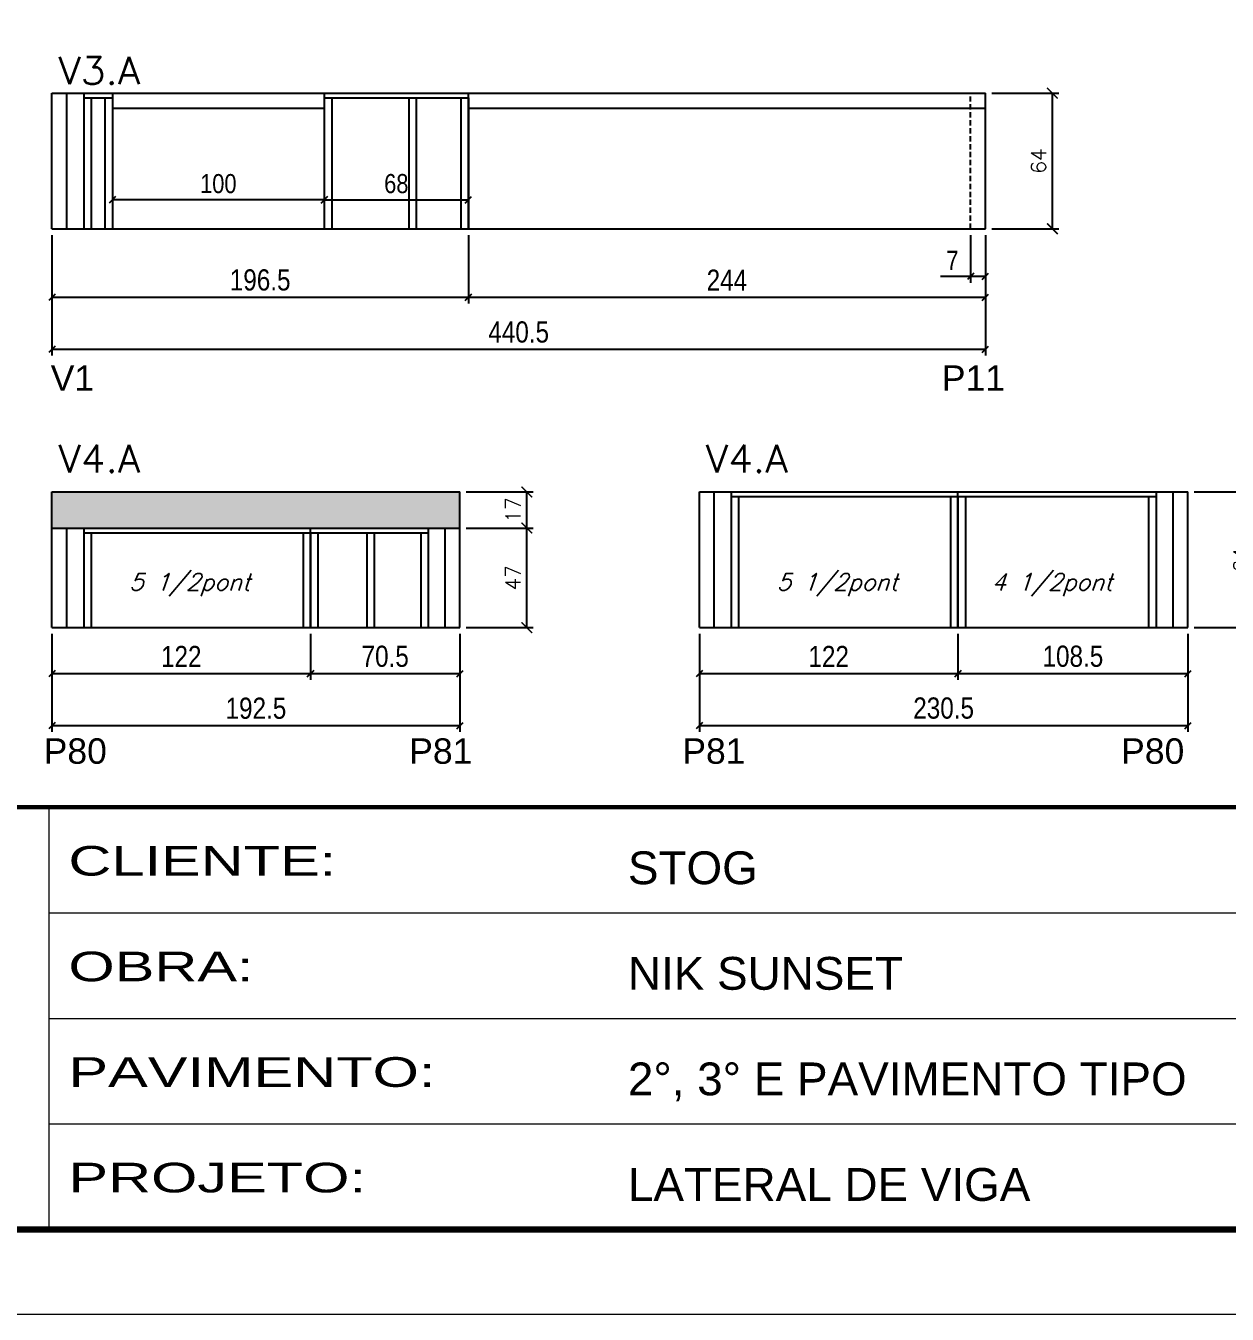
# Model space of a CAD drawing. Extents: x -10448 to -1189, y -11772 to 17235.
# Drawn here: x -6864 to -6297, y 2011 to 2619 of the extents above; entities that cross this region are included whole.
import ezdxf

# ---------------------------------------------------------------- set-up
doc = ezdxf.new("R2010")
doc.units = 0
for name, pattern in [('CONTINUO', [0]), ('DASHED', [0.75, 0.5, -0.25]), ('HIDDEN', [0.375, 0.25, -0.125])]:
    doc.linetypes.add(name, pattern=pattern)
for name, color, linetype in [('5', 5, 'Continuous'), ('COTA', 241, 'Continuous'), ('Painéis', 200, 'Continuous'), ('SARR_2.2x7', 40, 'Continuous'), ('SARR_3.5x7', 81, 'Continuous'), ('texto', 7, 'Continuous')]:
    doc.layers.add(name, color=color, linetype=linetype)
for name, color, linetype, lineweight in [('CHAPA REAPROV', 6, 'Continuous', 13), ('Folhas', 255, 'Continuous', 9), ('SARRAFO DE PRESSAO', 251, 'DASHED', 9), ('Texto Seção', 7, 'Continuous', 15)]:
    doc.layers.add(name, color=color, linetype=linetype, lineweight=lineweight)
doc.styles.add('ARIAL', font='arial.ttf')
doc.styles.add('COTA TECNICA', font='techl___.ttf', dxfattribs={"height": 10})
doc.styles.add('COTA TECNICA-50', font='techl___.ttf', dxfattribs={"height": 9})
doc.styles.add('REGUA-120', font='ROMANS.shx', dxfattribs={"height": 15})
doc.styles.add('Romans', font='romans.shx')
doc.styles.get("Standard").update_dxf_attribs({"font": 'arial.ttf'})
doc.styles.add('Tecnologia', font='')
doc.styles.get('Tecnologia').set_extended_font_data('Forgotten Futurist')
doc.dimstyles.new('COTA PAINEL-50', dxfattribs={"dimtxt": 9, "dimasz": 3, "dimexe": 3, "dimexo": 3, "dimgap": 3, "dimtad": 1, "dimdec": 1, "dimzin": 12, "dimdsep": 46, "dimtxsty": 'COTA TECNICA-50', "dimblk1": 'OBLIQUE', "dimblk2": 'OBLIQUE', "dimsah": 1, "dimcen": 0.9, "dimclrd": 4, "dimclre": 4, "dimclrt": 240, "dimadec": 1, "dimazin": 3, "dimtfac": 1, "dimtdec": 1, "dimtmove": 0, "dimatfit": 3, "dimfxl": 1, "dimtolj": 1, "dimtzin": 12, "dimarcsym": 0})
doc.dimstyles.new('Cota Paínel', dxfattribs={"dimtxt": 7, "dimasz": 5, "dimexe": 3, "dimexo": 3, "dimgap": 3, "dimtad": 1, "dimdec": 1, "dimzin": 12, "dimdsep": 46, "dimtxsty": 'Romans', "dimblk": 'ARCHTICK', "dimcen": 0, "dimclrd": 4, "dimclre": 4, "dimclrt": 1, "dimadec": 1, "dimazin": 3, "dimtfac": 1, "dimtdec": 1, "dimtmove": 0, "dimatfit": 3, "dimldrblk": 'OBLIQUE', "dimfxl": 1, "dimtolj": 1, "dimtzin": 12, "dimarcsym": 0})
doc.dimstyles.new('PAINEL', dxfattribs={"dimtxt": 10, "dimasz": 3, "dimexe": 3, "dimexo": 3, "dimgap": 3, "dimtad": 1, "dimdec": 1, "dimzin": 12, "dimdsep": 46, "dimtxsty": 'COTA TECNICA', "dimblk1": 'OBLIQUE', "dimblk2": 'OBLIQUE', "dimsah": 1, "dimcen": 0.9, "dimclrd": 4, "dimclre": 4, "dimclrt": 240, "dimadec": 1, "dimazin": 3, "dimtfac": 1, "dimtdec": 1, "dimtmove": 0, "dimatfit": 3, "dimfxl": 1, "dimtolj": 1, "dimtzin": 12, "dimarcsym": 0})

# ---------------------------------------------------------------- blocks, each defined once
blk = doc.blocks.new('9999999999')
at = {"color": 30, "linetype": 'CONTINUO'}
for p, q in [((98564.56, 34230.21), (98564.56, 34429.45)), ((98564.56, 34379.64), (99583.98, 34379.64)), ((98564.56, 34329.83), (99487.98, 34329.83)), ((98564.56, 34280.02), (99487.98, 34280.02))]:
    blk.add_line(p, q, dxfattribs=at)
at = {"color": 30, "linetype": 'CONTINUO', "const_width": 2}
blk.add_lwpolyline([(99583.98, 34230.21), (99583.98, 34414.45, 0.414214), (99568.98, 34429.45), (98228.98, 34429.45, 0.414214), (98213.98, 34414.45), (98213.98, 34245.21, 0.414214), (98228.98, 34230.21), (99583.98, 34230.21)], format="xyb", dxfattribs=at)
at = {"layer": 'Folhas'}
blk.add_lwpolyline([(98138.98, 34190.21), (99623.98, 34190.21), (99623.98, 35240.21), (98138.98, 35240.21)], close=True, dxfattribs=at)
at = {"layer": 'Folhas', "color": 30, "const_width": 3}
blk.add_lwpolyline([(98213.98, 34230.21), (99583.98, 34230.21), (99583.98, 35200.21), (98213.98, 35200.21)], close=True, dxfattribs=at)
at = {"color": 7, "linetype": 'Continuous', "ltscale": 5, "style": 'ARIAL'}
for s, height, p in [('STOG', 15.483, (98837.68, 34393.13)), ('NIK SUNSET', 15.483, (98837.68, 34343.32)), ('2°, 3° E PAVIMENTO TIPO', 15.4829, (98837.68, 34293.51)), ('LATERAL DE VIGA', 15.4829, (98837.68, 34243.7))]:
    blk.add_text(s, height=height, dxfattribs=at).set_placement(p)
at = {"layer": 'Folhas', "color": 7, "style": 'Tecnologia', "width": 1.5}
for s, p in [('CLIENTE:', (98573.65, 34397.17)), ('OBRA:', (98573.65, 34347.31)), ('PAVIMENTO:', (98573.65, 34297.5)), ('PROJETO:', (98573.65, 34247.69))]:
    blk.add_text(s, height=14, dxfattribs=at).set_placement(p)
blk = doc.blocks.new('_Oblique')
at = {"color": 0, "linetype": 'ByBlock', "lineweight": -2}
blk.add_line((-0.5, -0.5), (0.5, 0.5), dxfattribs=at)
blk = doc.blocks.new('*D889')
at = {"layer": 'COTA', "color": 4, "linetype": 'ByBlock', "lineweight": -2, "transparency": 16777216}
for p, q in [((-6851.37, 2520.51), (-6851.37, 2488.19)), ((-6654.87, 2520.51), (-6654.87, 2488.19)), ((-6851.37, 2491.19), (-6654.87, 2491.19))]:
    blk.add_line(p, q, dxfattribs=at)
at = {"layer": 'Defpoints', "color": 0, "linetype": 'ByBlock', "transparency": 16777216}
for p in [(-6851.37, 2523.51), (-6654.87, 2523.51), (-6654.87, 2491.19)]:
    blk.add_point(p, dxfattribs=at)
at = {"layer": 'COTA', "color": 4, "linetype": 'ByBlock', "lineweight": -2, "transparency": 16777216, "xscale": 3, "yscale": 3, "zscale": 3, "rotation": 180}
blk.add_blockref('_Oblique', (-6851.37, 2491.19), dxfattribs=at)
at = {"layer": 'COTA', "color": 4, "linetype": 'ByBlock', "lineweight": -2, "transparency": 16777216, "xscale": 3, "yscale": 3, "zscale": 3}
blk.add_blockref('_Oblique', (-6654.87, 2491.19), dxfattribs=at)
at = {"layer": 'COTA', "color": 240, "linetype": 'ByBlock', "transparency": 16777216, "insert": (-6753.12, 2499.33), "char_height": 10, "attachment_point": 5, "style": 'COTA TECNICA'}
blk.add_mtext('\\A1;196.5', dxfattribs=at)
blk = doc.blocks.new('*D890')
at = {"layer": 'COTA', "color": 4, "linetype": 'ByBlock', "lineweight": -2, "transparency": 16777216}
for p, q in [((-6654.87, 2520.51), (-6654.87, 2488.19)), ((-6410.87, 2520.51), (-6410.87, 2488.19)), ((-6654.87, 2491.19), (-6410.87, 2491.19))]:
    blk.add_line(p, q, dxfattribs=at)
at = {"layer": 'Defpoints', "color": 0, "linetype": 'ByBlock', "transparency": 16777216}
for p in [(-6654.87, 2523.51), (-6410.87, 2523.51), (-6410.87, 2491.19)]:
    blk.add_point(p, dxfattribs=at)
at = {"layer": 'COTA', "color": 4, "linetype": 'ByBlock', "lineweight": -2, "transparency": 16777216, "xscale": 3, "yscale": 3, "zscale": 3, "rotation": 180}
blk.add_blockref('_Oblique', (-6654.87, 2491.19), dxfattribs=at)
at = {"layer": 'COTA', "color": 4, "linetype": 'ByBlock', "lineweight": -2, "transparency": 16777216, "xscale": 3, "yscale": 3, "zscale": 3}
blk.add_blockref('_Oblique', (-6410.87, 2491.19), dxfattribs=at)
at = {"layer": 'COTA', "color": 240, "linetype": 'ByBlock', "transparency": 16777216, "insert": (-6532.87, 2499.27), "char_height": 10, "attachment_point": 5, "style": 'COTA TECNICA'}
blk.add_mtext('\\A1;244', dxfattribs=at)
blk = doc.blocks.new('*D1958')
at = {"layer": 'COTA', "color": 4, "linetype": 'ByBlock', "lineweight": -2, "transparency": 16777216}
for p, q in [((-6851.37, 2520.51), (-6851.37, 2463.65)), ((-6410.87, 2520.51), (-6410.87, 2463.65)), ((-6851.37, 2466.65), (-6410.87, 2466.65))]:
    blk.add_line(p, q, dxfattribs=at)
at = {"layer": 'Defpoints', "color": 0, "linetype": 'ByBlock', "transparency": 16777216}
for p in [(-6851.37, 2523.51), (-6410.87, 2523.51), (-6410.87, 2466.65)]:
    blk.add_point(p, dxfattribs=at)
at = {"layer": 'COTA', "color": 4, "linetype": 'ByBlock', "lineweight": -2, "transparency": 16777216, "xscale": 3, "yscale": 3, "zscale": 3, "rotation": 180}
blk.add_blockref('_Oblique', (-6851.37, 2466.65), dxfattribs=at)
at = {"layer": 'COTA', "color": 4, "linetype": 'ByBlock', "lineweight": -2, "transparency": 16777216, "xscale": 3, "yscale": 3, "zscale": 3}
blk.add_blockref('_Oblique', (-6410.87, 2466.65), dxfattribs=at)
at = {"layer": 'COTA', "color": 240, "linetype": 'ByBlock', "transparency": 16777216, "insert": (-6631.12, 2474.76), "char_height": 10, "attachment_point": 5, "style": 'COTA TECNICA'}
blk.add_mtext('\\A1;440.5', dxfattribs=at)
blk = doc.blocks.new('_ArchTick')
at = {"color": 0, "linetype": 'ByBlock', "const_width": 0.15}
blk.add_lwpolyline([(-0.5, -0.5), (0.5, 0.5)], dxfattribs=at)
blk = doc.blocks.new('*D891')
at = {"layer": 'CHAPA REAPROV', "color": 4, "lineweight": -2, "transparency": 16777216}
for p, q in [((-6407.87, 2587.51), (-6376.29, 2587.51)), ((-6379.29, 2523.51), (-6379.29, 2587.51)), ((-6407.87, 2523.51), (-6376.29, 2523.51))]:
    blk.add_line(p, q, dxfattribs=at)
at = {"layer": 'Defpoints', "color": 0, "transparency": 16777216}
for p in [(-6410.87, 2587.51), (-6379.29, 2587.51), (-6410.87, 2523.51)]:
    blk.add_point(p, dxfattribs=at)
at = {"layer": 'CHAPA REAPROV', "color": 4, "lineweight": -2, "transparency": 16777216, "xscale": 5, "yscale": 5, "zscale": 5}
for p, rotation in [((-6379.29, 2587.51), 90), ((-6379.29, 2523.51), 270)]:
    blk.add_blockref('_ArchTick', p, dxfattribs=dict(at, rotation=rotation))
at = {"layer": 'CHAPA REAPROV', "color": 1, "transparency": 16777216, "insert": (-6385.79, 2555.51), "char_height": 7, "attachment_point": 5, "rotation": 90, "style": 'Romans'}
blk.add_mtext('\\A1;64', dxfattribs=at)
blk = doc.blocks.new('*D1959')
at = {"layer": 'COTA', "color": 4, "linetype": 'ByBlock', "lineweight": -2, "transparency": 16777216}
for p, q in [((-6417.87, 2520.51), (-6417.87, 2498.05)), ((-6410.87, 2520.51), (-6410.87, 2498.05)), ((-6417.87, 2501.05), (-6432.03, 2501.05)), ((-6410.87, 2501.05), (-6417.87, 2501.05))]:
    blk.add_line(p, q, dxfattribs=at)
at = {"layer": 'Defpoints', "color": 0, "linetype": 'ByBlock', "transparency": 16777216}
for p in [(-6417.87, 2523.51), (-6410.87, 2523.51), (-6417.87, 2501.05)]:
    blk.add_point(p, dxfattribs=at)
at = {"layer": 'COTA', "color": 4, "linetype": 'ByBlock', "lineweight": -2, "transparency": 16777216, "xscale": 3, "yscale": 3, "zscale": 3, "rotation": 180}
blk.add_blockref('_Oblique', (-6417.87, 2501.05), dxfattribs=at)
at = {"layer": 'COTA', "color": 4, "linetype": 'ByBlock', "lineweight": -2, "transparency": 16777216, "xscale": 3, "yscale": 3, "zscale": 3}
blk.add_blockref('_Oblique', (-6410.87, 2501.05), dxfattribs=at)
at = {"layer": 'COTA', "color": 240, "linetype": 'ByBlock', "transparency": 16777216, "insert": (-6426.45, 2508.62), "char_height": 9, "attachment_point": 5, "style": 'COTA TECNICA-50'}
blk.add_mtext('\\A1;7', dxfattribs=at)
blk = doc.blocks.new('*D861')
at = {"layer": 'COTA', "color": 4, "linetype": 'ByBlock', "lineweight": -2, "transparency": 16777216}
for p, q in [((-6722.87, 2552.41), (-6722.87, 2534.18)), ((-6654.87, 2552.41), (-6654.87, 2534.18)), ((-6722.87, 2537.18), (-6654.87, 2537.18))]:
    blk.add_line(p, q, dxfattribs=at)
at = {"layer": 'Defpoints', "color": 0, "linetype": 'ByBlock', "transparency": 16777216}
for p in [(-6722.87, 2555.41), (-6654.87, 2555.41), (-6654.87, 2537.18)]:
    blk.add_point(p, dxfattribs=at)
at = {"layer": 'COTA', "color": 4, "linetype": 'ByBlock', "lineweight": -2, "transparency": 16777216, "xscale": 3, "yscale": 3, "zscale": 3, "rotation": 180}
blk.add_blockref('_Oblique', (-6722.87, 2537.18), dxfattribs=at)
at = {"layer": 'COTA', "color": 4, "linetype": 'ByBlock', "lineweight": -2, "transparency": 16777216, "xscale": 3, "yscale": 3, "zscale": 3}
blk.add_blockref('_Oblique', (-6654.87, 2537.18), dxfattribs=at)
at = {"layer": 'COTA', "color": 240, "linetype": 'ByBlock', "transparency": 16777216, "insert": (-6688.87, 2544.79), "char_height": 9, "attachment_point": 5, "style": 'COTA TECNICA-50'}
blk.add_mtext('\\A1;68', dxfattribs=at)
blk = doc.blocks.new('*D862')
at = {"layer": 'COTA', "color": 4, "linetype": 'ByBlock', "lineweight": -2, "transparency": 16777216}
for p, q in [((-6822.87, 2552.41), (-6822.87, 2534.18)), ((-6722.87, 2552.41), (-6722.87, 2534.18)), ((-6722.87, 2537.18), (-6822.87, 2537.18))]:
    blk.add_line(p, q, dxfattribs=at)
at = {"layer": 'Defpoints', "color": 0, "linetype": 'ByBlock', "transparency": 16777216}
for p in [(-6822.87, 2555.41), (-6722.87, 2555.41), (-6822.87, 2537.18)]:
    blk.add_point(p, dxfattribs=at)
at = {"layer": 'COTA', "color": 4, "linetype": 'ByBlock', "lineweight": -2, "transparency": 16777216, "xscale": 3, "yscale": 3, "zscale": 3, "rotation": 180}
blk.add_blockref('_Oblique', (-6822.87, 2537.18), dxfattribs=at)
at = {"layer": 'COTA', "color": 4, "linetype": 'ByBlock', "lineweight": -2, "transparency": 16777216, "xscale": 3, "yscale": 3, "zscale": 3}
blk.add_blockref('_Oblique', (-6722.87, 2537.18), dxfattribs=at)
at = {"layer": 'COTA', "color": 240, "linetype": 'ByBlock', "transparency": 16777216, "insert": (-6772.87, 2544.77), "char_height": 9, "attachment_point": 5, "style": 'COTA TECNICA-50'}
blk.add_mtext('\\A1;100', dxfattribs=at)
blk = doc.blocks.new('*D867')
at = {"layer": 'COTA', "color": 4, "linetype": 'ByBlock', "lineweight": -2, "transparency": 16777216}
for p, q in [((-6851.37, 2332.32), (-6851.37, 2310.63)), ((-6729.37, 2332.32), (-6729.37, 2310.63)), ((-6851.37, 2313.63), (-6729.37, 2313.63))]:
    blk.add_line(p, q, dxfattribs=at)
at = {"layer": 'Defpoints', "color": 0, "linetype": 'ByBlock', "transparency": 16777216}
for p in [(-6851.37, 2335.32), (-6729.37, 2335.32), (-6729.37, 2313.63)]:
    blk.add_point(p, dxfattribs=at)
at = {"layer": 'COTA', "color": 4, "linetype": 'ByBlock', "lineweight": -2, "transparency": 16777216, "xscale": 3, "yscale": 3, "zscale": 3, "rotation": 180}
blk.add_blockref('_Oblique', (-6851.37, 2313.63), dxfattribs=at)
at = {"layer": 'COTA', "color": 4, "linetype": 'ByBlock', "lineweight": -2, "transparency": 16777216, "xscale": 3, "yscale": 3, "zscale": 3}
blk.add_blockref('_Oblique', (-6729.37, 2313.63), dxfattribs=at)
at = {"layer": 'COTA', "color": 240, "linetype": 'ByBlock', "transparency": 16777216, "insert": (-6790.37, 2321.69), "char_height": 10, "attachment_point": 5, "style": 'COTA TECNICA'}
blk.add_mtext('\\A1;122', dxfattribs=at)
blk = doc.blocks.new('*D868')
at = {"layer": 'COTA', "color": 4, "linetype": 'ByBlock', "lineweight": -2, "transparency": 16777216}
for p, q in [((-6729.37, 2332.32), (-6729.37, 2310.63)), ((-6658.87, 2332.32), (-6658.87, 2310.63)), ((-6729.37, 2313.63), (-6658.87, 2313.63))]:
    blk.add_line(p, q, dxfattribs=at)
at = {"layer": 'Defpoints', "color": 0, "linetype": 'ByBlock', "transparency": 16777216}
for p in [(-6729.37, 2335.32), (-6658.87, 2335.32), (-6658.87, 2313.63)]:
    blk.add_point(p, dxfattribs=at)
at = {"layer": 'COTA', "color": 4, "linetype": 'ByBlock', "lineweight": -2, "transparency": 16777216, "xscale": 3, "yscale": 3, "zscale": 3, "rotation": 180}
blk.add_blockref('_Oblique', (-6729.37, 2313.63), dxfattribs=at)
at = {"layer": 'COTA', "color": 4, "linetype": 'ByBlock', "lineweight": -2, "transparency": 16777216, "xscale": 3, "yscale": 3, "zscale": 3}
blk.add_blockref('_Oblique', (-6658.87, 2313.63), dxfattribs=at)
at = {"layer": 'COTA', "color": 240, "linetype": 'ByBlock', "transparency": 16777216, "insert": (-6694.12, 2321.74), "char_height": 10, "attachment_point": 5, "style": 'COTA TECNICA'}
blk.add_mtext('\\A1;70.5', dxfattribs=at)
blk = doc.blocks.new('*D1942')
at = {"layer": 'COTA', "color": 4, "linetype": 'ByBlock', "lineweight": -2, "transparency": 16777216}
for p, q in [((-6851.37, 2332.32), (-6851.37, 2286.08)), ((-6658.87, 2332.32), (-6658.87, 2286.08)), ((-6851.37, 2289.08), (-6658.87, 2289.08))]:
    blk.add_line(p, q, dxfattribs=at)
at = {"layer": 'Defpoints', "color": 0, "linetype": 'ByBlock', "transparency": 16777216}
for p in [(-6851.37, 2335.32), (-6658.87, 2335.32), (-6658.87, 2289.08)]:
    blk.add_point(p, dxfattribs=at)
at = {"layer": 'COTA', "color": 4, "linetype": 'ByBlock', "lineweight": -2, "transparency": 16777216, "xscale": 3, "yscale": 3, "zscale": 3, "rotation": 180}
blk.add_blockref('_Oblique', (-6851.37, 2289.08), dxfattribs=at)
at = {"layer": 'COTA', "color": 4, "linetype": 'ByBlock', "lineweight": -2, "transparency": 16777216, "xscale": 3, "yscale": 3, "zscale": 3}
blk.add_blockref('_Oblique', (-6658.87, 2289.08), dxfattribs=at)
at = {"layer": 'COTA', "color": 240, "linetype": 'ByBlock', "transparency": 16777216, "insert": (-6755.12, 2297.22), "char_height": 10, "attachment_point": 5, "style": 'COTA TECNICA'}
blk.add_mtext('\\A1;192.5', dxfattribs=at)
blk = doc.blocks.new('*D869')
at = {"layer": 'CHAPA REAPROV', "color": 4, "lineweight": -2, "transparency": 16777216}
for p, q in [((-6655.87, 2382.32), (-6624.29, 2382.32)), ((-6627.29, 2335.32), (-6627.29, 2382.32)), ((-6655.87, 2335.32), (-6624.29, 2335.32))]:
    blk.add_line(p, q, dxfattribs=at)
at = {"layer": 'Defpoints', "color": 0, "transparency": 16777216}
for p in [(-6658.87, 2382.32), (-6627.29, 2382.32), (-6658.87, 2335.32)]:
    blk.add_point(p, dxfattribs=at)
at = {"layer": 'CHAPA REAPROV', "color": 4, "lineweight": -2, "transparency": 16777216, "xscale": 5, "yscale": 5, "zscale": 5}
for p, rotation in [((-6627.29, 2382.32), 90), ((-6627.29, 2335.32), 270)]:
    blk.add_blockref('_ArchTick', p, dxfattribs=dict(at, rotation=rotation))
at = {"layer": 'CHAPA REAPROV', "color": 1, "transparency": 16777216, "insert": (-6633.79, 2358.82), "char_height": 7, "attachment_point": 5, "rotation": 90, "style": 'Romans'}
blk.add_mtext('\\A1;47', dxfattribs=at)
blk = doc.blocks.new('*D870')
at = {"layer": 'CHAPA REAPROV', "color": 4, "lineweight": -2, "transparency": 16777216}
for p, q in [((-6655.87, 2399.32), (-6624.29, 2399.32)), ((-6627.29, 2382.32), (-6627.29, 2399.32)), ((-6655.87, 2382.32), (-6624.29, 2382.32))]:
    blk.add_line(p, q, dxfattribs=at)
at = {"layer": 'Defpoints', "color": 0, "transparency": 16777216}
for p in [(-6658.87, 2399.32), (-6627.29, 2399.32), (-6658.87, 2382.32)]:
    blk.add_point(p, dxfattribs=at)
at = {"layer": 'CHAPA REAPROV', "color": 4, "lineweight": -2, "transparency": 16777216, "xscale": 5, "yscale": 5, "zscale": 5}
for p, rotation in [((-6627.29, 2399.32), 90), ((-6627.29, 2382.32), 270)]:
    blk.add_blockref('_ArchTick', p, dxfattribs=dict(at, rotation=rotation))
at = {"layer": 'CHAPA REAPROV', "color": 1, "transparency": 16777216, "insert": (-6633.79, 2390.82), "char_height": 7, "attachment_point": 5, "rotation": 90, "style": 'Romans'}
blk.add_mtext('\\A1;17', dxfattribs=at)
blk = doc.blocks.new('*D871')
at = {"layer": 'COTA', "color": 4, "linetype": 'ByBlock', "lineweight": -2, "transparency": 16777216}
for p, q in [((-6545.85, 2332.32), (-6545.85, 2310.63)), ((-6423.85, 2332.32), (-6423.85, 2310.63)), ((-6545.85, 2313.63), (-6423.85, 2313.63))]:
    blk.add_line(p, q, dxfattribs=at)
at = {"layer": 'Defpoints', "color": 0, "linetype": 'ByBlock', "transparency": 16777216}
for p in [(-6545.85, 2335.32), (-6423.85, 2335.32), (-6423.85, 2313.63)]:
    blk.add_point(p, dxfattribs=at)
at = {"layer": 'COTA', "color": 4, "linetype": 'ByBlock', "lineweight": -2, "transparency": 16777216, "xscale": 3, "yscale": 3, "zscale": 3, "rotation": 180}
blk.add_blockref('_Oblique', (-6545.85, 2313.63), dxfattribs=at)
at = {"layer": 'COTA', "color": 4, "linetype": 'ByBlock', "lineweight": -2, "transparency": 16777216, "xscale": 3, "yscale": 3, "zscale": 3}
blk.add_blockref('_Oblique', (-6423.85, 2313.63), dxfattribs=at)
at = {"layer": 'COTA', "color": 240, "linetype": 'ByBlock', "transparency": 16777216, "insert": (-6484.85, 2321.69), "char_height": 10, "attachment_point": 5, "style": 'COTA TECNICA'}
blk.add_mtext('\\A1;122', dxfattribs=at)
blk = doc.blocks.new('*D872')
at = {"layer": 'COTA', "color": 4, "linetype": 'ByBlock', "lineweight": -2, "transparency": 16777216}
for p, q in [((-6423.85, 2332.32), (-6423.85, 2310.63)), ((-6315.35, 2332.32), (-6315.35, 2310.63)), ((-6423.85, 2313.63), (-6315.35, 2313.63))]:
    blk.add_line(p, q, dxfattribs=at)
at = {"layer": 'Defpoints', "color": 0, "linetype": 'ByBlock', "transparency": 16777216}
for p in [(-6423.85, 2335.32), (-6315.35, 2335.32), (-6315.35, 2313.63)]:
    blk.add_point(p, dxfattribs=at)
at = {"layer": 'COTA', "color": 4, "linetype": 'ByBlock', "lineweight": -2, "transparency": 16777216, "xscale": 3, "yscale": 3, "zscale": 3, "rotation": 180}
blk.add_blockref('_Oblique', (-6423.85, 2313.63), dxfattribs=at)
at = {"layer": 'COTA', "color": 4, "linetype": 'ByBlock', "lineweight": -2, "transparency": 16777216, "xscale": 3, "yscale": 3, "zscale": 3}
blk.add_blockref('_Oblique', (-6315.35, 2313.63), dxfattribs=at)
at = {"layer": 'COTA', "color": 240, "linetype": 'ByBlock', "transparency": 16777216, "insert": (-6369.6, 2321.76), "char_height": 10, "attachment_point": 5, "style": 'COTA TECNICA'}
blk.add_mtext('\\A1;108.5', dxfattribs=at)
blk = doc.blocks.new('*D1943')
at = {"layer": 'COTA', "color": 4, "linetype": 'ByBlock', "lineweight": -2, "transparency": 16777216}
for p, q in [((-6545.85, 2332.32), (-6545.85, 2286.08)), ((-6315.35, 2332.32), (-6315.35, 2286.08)), ((-6545.85, 2289.08), (-6315.35, 2289.08))]:
    blk.add_line(p, q, dxfattribs=at)
at = {"layer": 'Defpoints', "color": 0, "linetype": 'ByBlock', "transparency": 16777216}
for p in [(-6545.85, 2335.32), (-6315.35, 2335.32), (-6315.35, 2289.08)]:
    blk.add_point(p, dxfattribs=at)
at = {"layer": 'COTA', "color": 4, "linetype": 'ByBlock', "lineweight": -2, "transparency": 16777216, "xscale": 3, "yscale": 3, "zscale": 3, "rotation": 180}
blk.add_blockref('_Oblique', (-6545.85, 2289.08), dxfattribs=at)
at = {"layer": 'COTA', "color": 4, "linetype": 'ByBlock', "lineweight": -2, "transparency": 16777216, "xscale": 3, "yscale": 3, "zscale": 3}
blk.add_blockref('_Oblique', (-6315.35, 2289.08), dxfattribs=at)
at = {"layer": 'COTA', "color": 240, "linetype": 'ByBlock', "transparency": 16777216, "insert": (-6430.6, 2297.3), "char_height": 10, "attachment_point": 5, "style": 'COTA TECNICA'}
blk.add_mtext('\\A1;230.5', dxfattribs=at)
blk = doc.blocks.new('*D873')
at = {"layer": 'CHAPA REAPROV', "color": 4, "lineweight": -2, "transparency": 16777216}
for p, q in [((-6312.35, 2399.32), (-6280.77, 2399.32)), ((-6283.77, 2335.32), (-6283.77, 2399.32)), ((-6312.35, 2335.32), (-6280.77, 2335.32))]:
    blk.add_line(p, q, dxfattribs=at)
at = {"layer": 'Defpoints', "color": 0, "transparency": 16777216}
for p in [(-6315.35, 2399.32), (-6283.77, 2399.32), (-6315.35, 2335.32)]:
    blk.add_point(p, dxfattribs=at)
at = {"layer": 'CHAPA REAPROV', "color": 4, "lineweight": -2, "transparency": 16777216, "xscale": 5, "yscale": 5, "zscale": 5}
for p, rotation in [((-6283.77, 2399.32), 90), ((-6283.77, 2335.32), 270)]:
    blk.add_blockref('_ArchTick', p, dxfattribs=dict(at, rotation=rotation))
at = {"layer": 'CHAPA REAPROV', "color": 1, "transparency": 16777216, "insert": (-6290.27, 2367.32), "char_height": 7, "attachment_point": 5, "rotation": 90, "style": 'Romans'}
blk.add_mtext('\\A1;64', dxfattribs=at)

msp = doc.modelspace()

# ---------------------------------------------------------------- hatches: boundary and pattern name
at = {"layer": 'COTA', "linetype": 'ByBlock'}
h = msp.add_hatch(dxfattribs=at)
h.set_pattern_fill('AR-CONC', color=256, scale=0.03)
h.set_pattern_definition([(50, (-139469.2827, -18395.9775), (5.46554007, -0.47817257), [0.5715, -6.2865]), (355, (-139469.2827, -18395.9775), (-1.05730264, 5.73170536), [0.4572, -5.02921753]), (100.4514447, (-139468.827, -18396.0174), (4.40823741, 5.25353256), [0.48570026, -5.34270734]), (46.1842, (-139469.283, -18394.4535), (8.13237123, -1.26126984), [0.85725, -9.42975]), (96.6355576, (-139468.605, -18394.559), (7.122124, 7.42278374), [0.7285507, -8.01406824]), (351.184151, (-139469.283, -18394.4535), (7.122124, 7.42278374), [0.685799, -7.54379196]), (21, (-139468.5207, -18394.8345), (4.54843174, -3.06795595), [0.5715, -6.2865]), (326, (-139468.5207, -18394.8345), (1.85406085, 5.52563898), [0.4572, -5.0292]), (71.451445, (-139468.1417, -18395.09), (6.40249258, 2.45768307), [0.48570026, -5.34269813]), (37.5, (-139469.2827, -18395.9775), (0.092658098, 2.536651166), [0, -4.96824, 0, -5.1054, 0, -5.04825]), (7.5, (-139469.2827, -18395.9775), (2.004589875, 3.005417245), [0, -2.91084, 0, -4.85394, 0, -1.92405]), (327.5, (-139470.982, -18395.9775), (4.067717855, -0.17186232), [0, -1.905, 0, -5.9436, 0, -7.8867]), (317.5, (-139471.744, -18395.9775), (4.44387544, 0.76279473), [0, -2.4765, 0, -3.94716, 0, -5.6007])])
h.paths.add_polyline_path([(-6851.37, 2399.32), (-6851.37, 2382.32), (-6658.87, 2382.32), (-6658.87, 2399.32)])

# ---------------------------------------------------------------- linework, layer by layer
for p, q in [((-6851.37, 2399.32), (-6658.87, 2399.32)), ((-6851.37, 2382.32), (-6851.37, 2399.32)), ((-6658.87, 2382.32), (-6658.87, 2399.32))]:
    msp.add_line(p, q, dxfattribs=at)
at = {"layer": 'Painéis', "linetype": 'ByBlock'}
for p, q in [((-6851.37, 2587.51), (-6410.87, 2587.51)), ((-6851.37, 2523.51), (-6851.37, 2587.51)), ((-6654.87, 2523.51), (-6654.87, 2587.51)), ((-6410.87, 2523.51), (-6410.87, 2587.51)), ((-6851.37, 2523.51), (-6410.87, 2523.51)), ((-6545.85, 2399.32), (-6315.35, 2399.32)), ((-6545.85, 2335.32), (-6545.85, 2399.32)), ((-6423.85, 2335.32), (-6423.85, 2399.32)), ((-6315.35, 2335.32), (-6315.35, 2399.32)), ((-6851.37, 2382.32), (-6658.87, 2382.32)), ((-6851.37, 2335.32), (-6851.37, 2382.32)), ((-6729.37, 2335.32), (-6729.37, 2382.32)), ((-6658.87, 2335.32), (-6658.87, 2382.32)), ((-6851.37, 2335.32), (-6658.87, 2335.32)), ((-6545.85, 2335.32), (-6315.35, 2335.32))]:
    msp.add_line(p, q, dxfattribs=at)
at = {"layer": 'SARR_2.2x7', "linetype": 'Continuous'}
for p, q in [((-6844.37, 2523.51), (-6844.37, 2587.51)), ((-6836.37, 2585.31), (-6822.87, 2585.31)), ((-6722.87, 2585.31), (-6654.87, 2585.31)), ((-6822.87, 2580.51), (-6722.87, 2580.51)), ((-6654.87, 2580.51), (-6410.87, 2580.51)), ((-6538.85, 2335.32), (-6538.85, 2399.32)), ((-6530.85, 2397.12), (-6423.85, 2397.12)), ((-6423.85, 2397.12), (-6330.35, 2397.12)), ((-6322.35, 2335.32), (-6322.35, 2399.32)), ((-6844.37, 2335.32), (-6844.37, 2382.32)), ((-6836.37, 2380.12), (-6729.37, 2380.12)), ((-6729.37, 2380.12), (-6673.87, 2380.12)), ((-6665.87, 2335.32), (-6665.87, 2382.32))]:
    msp.add_line(p, q, dxfattribs=at)
at = {"layer": 'SARR_2.2x7', "linetype": 'HIDDEN', "ltscale": 10}
msp.add_line((-6417.87, 2523.51), (-6417.87, 2587.51), dxfattribs=at)
at = {"layer": 'SARR_3.5x7'}
for p, q in [((-6836.37, 2587.51), (-6836.37, 2523.51)), ((-6832.87, 2585.31), (-6832.87, 2523.51)), ((-6826.37, 2585.31), (-6826.37, 2523.51)), ((-6822.87, 2587.51), (-6822.87, 2523.51)), ((-6722.87, 2587.51), (-6722.87, 2523.51)), ((-6719.37, 2585.31), (-6719.37, 2523.51)), ((-6682.95, 2585.31), (-6682.95, 2523.51)), ((-6679.45, 2585.31), (-6679.45, 2523.51)), ((-6658.37, 2585.31), (-6658.37, 2523.51)), ((-6654.87, 2585.31), (-6654.87, 2523.51)), ((-6836.37, 2523.51), (-6832.87, 2523.51)), ((-6658.37, 2523.51), (-6654.87, 2523.51)), ((-6654.87, 2523.51), (-6651.37, 2523.51)), ((-6429.37, 2523.51), (-6425.87, 2523.51)), ((-6530.85, 2399.32), (-6530.85, 2335.32)), ((-6527.35, 2397.12), (-6527.35, 2335.32)), ((-6427.35, 2397.12), (-6427.35, 2335.32)), ((-6423.85, 2397.12), (-6423.85, 2335.32)), ((-6420.35, 2397.12), (-6420.35, 2335.32)), ((-6333.85, 2397.12), (-6333.85, 2335.32)), ((-6330.35, 2399.32), (-6330.35, 2335.32)), ((-6836.37, 2382.32), (-6836.37, 2335.32)), ((-6832.87, 2380.12), (-6832.87, 2335.32)), ((-6732.87, 2380.12), (-6732.87, 2335.32)), ((-6729.37, 2380.12), (-6729.37, 2335.32)), ((-6725.87, 2380.12), (-6725.87, 2335.32)), ((-6702.79, 2380.12), (-6702.79, 2335.32)), ((-6699.29, 2380.12), (-6699.29, 2335.32)), ((-6677.37, 2380.12), (-6677.37, 2335.32)), ((-6673.87, 2382.32), (-6673.87, 2335.32)), ((-6836.37, 2335.32), (-6832.87, 2335.32)), ((-6732.87, 2335.32), (-6729.37, 2335.32)), ((-6729.37, 2335.32), (-6725.87, 2335.32)), ((-6677.37, 2335.32), (-6673.87, 2335.32)), ((-6530.85, 2335.32), (-6527.35, 2335.32)), ((-6427.35, 2335.32), (-6423.85, 2335.32)), ((-6423.85, 2335.32), (-6420.35, 2335.32)), ((-6333.85, 2335.32), (-6330.35, 2335.32))]:
    msp.add_line(p, q, dxfattribs=at)

# ---------------------------------------------------------------- block references
at = {"layer": 'SARRAFO DE PRESSAO', "color": 6, "linetype": 'ByBlock'}
msp.add_blockref('9999999999', (-105417.26, -32178.88), dxfattribs=at)

# ---------------------------------------------------------------- texts
at = {"layer": '5', "linetype": 'Continuous'}
for s, rotation, p in [('V1', 0.00004, (-6851.96, 2447.06)), ('P11', 0.00004, (-6431.46, 2447.06)), ('P80', 0.00004, (-6855.29, 2271.07)), ('P81', 0.00004, (-6682.79, 2271.07)), ('P81', 359.99996, (-6553.92, 2271.07)), ('P80', 359.99996, (-6346.85, 2271.07))]:
    msp.add_text(s, height=12, rotation=rotation, dxfattribs=at).set_placement(p)
at = {"layer": 'texto', "color": 2, "char_height": 8, "attachment_point": 5, "style": 'Romans'}
for s, insert in [('{\\Q19;\\C256;5 1/2pont}', (-6786.37, 2355.54)), ('{\\Q19;\\C256;5 1/2pont}', (-6480.85, 2355.54)), ('{\\Q19;\\C256;4 1/2pont}', (-6379.51, 2355.54))]:
    msp.add_mtext(s, dxfattribs=dict(at, insert=insert))
at = {"layer": 'Texto Seção', "style": 'REGUA-120', "width": 1.05}
for s, p in [('V3.A', (-6848.37, 2591.69)), ('V4.A', (-6848.37, 2408.51)), ('V4.A', (-6542.85, 2408.51))]:
    msp.add_text(s, height=13, dxfattribs=at).set_placement(p)

# ---------------------------------------------------------------- dimensions: what is measured, and where the dimension line sits
at = {"layer": 'CHAPA REAPROV'}
for base, p1, p2, picture, middle in [((-6379.29, 2587.51), (-6410.87, 2523.51), (-6410.87, 2587.51), '*D891', (-6385.79, 2555.51)), ((-6627.29, 2399.32), (-6658.87, 2382.32), (-6658.87, 2399.32), '*D870', (-6633.79, 2390.82)), ((-6283.77, 2399.32), (-6315.35, 2335.32), (-6315.35, 2399.32), '*D873', (-6290.27, 2367.32)), ((-6627.29, 2382.32), (-6658.87, 2335.32), (-6658.87, 2382.32), '*D869', (-6633.79, 2358.82))]:
    dim = msp.add_linear_dim(base=base, p1=p1, p2=p2, angle=90, dimstyle='Cota Paínel', dxfattribs=at)
    dim.commit()
    dim.dimension.update_dxf_attribs({"geometry": picture, "text_midpoint": middle})
at = {"layer": 'COTA', "linetype": 'ByBlock'}
for base, p1, p2, dimstyle, picture, middle in [((-6822.87, 2537.18), (-6722.87, 2555.41), (-6822.87, 2555.41), 'COTA PAINEL-50', '*D862', (-6772.87, 2544.77)), ((-6654.87, 2537.18), (-6722.87, 2555.41), (-6654.87, 2555.41), 'COTA PAINEL-50', '*D861', (-6688.87, 2544.79)), ((-6654.87, 2491.19), (-6851.37, 2523.51), (-6654.87, 2523.51), 'PAINEL', '*D889', (-6753.12, 2499.33)), ((-6410.87, 2466.65), (-6851.37, 2523.51), (-6410.87, 2523.51), 'PAINEL', '*D1958', (-6631.12, 2474.76)), ((-6417.87, 2501.05), (-6410.87, 2523.51), (-6417.87, 2523.51), 'COTA PAINEL-50', '*D1959', (-6426.45, 2508.62)), ((-6729.37, 2313.63), (-6851.37, 2335.32), (-6729.37, 2335.32), 'PAINEL', '*D867', (-6790.37, 2321.69)), ((-6658.87, 2289.08), (-6851.37, 2335.32), (-6658.87, 2335.32), 'PAINEL', '*D1942', (-6755.12, 2297.22)), ((-6423.85, 2313.63), (-6545.85, 2335.32), (-6423.85, 2335.32), 'PAINEL', '*D871', (-6484.85, 2321.69)), ((-6315.35, 2289.08), (-6545.85, 2335.32), (-6315.35, 2335.32), 'PAINEL', '*D1943', (-6430.6, 2297.3))]:
    dim = msp.add_linear_dim(base=base, p1=p1, p2=p2, dimstyle=dimstyle, dxfattribs=at)
    dim.commit()
    dim.dimension.update_dxf_attribs({"geometry": picture, "text_midpoint": middle})
for base, p1, p2, picture, middle in [((-6410.87, 2491.19), (-6654.87, 2523.51), (-6410.87, 2523.51), '*D890', (-6532.87, 2499.27)), ((-6658.87, 2313.63), (-6729.37, 2335.32), (-6658.87, 2335.32), '*D868', (-6694.12, 2321.74)), ((-6315.35, 2313.63), (-6423.85, 2335.32), (-6315.35, 2335.32), '*D872', (-6369.6, 2321.76))]:
    dim = msp.add_linear_dim(base=base, p1=p1, p2=p2, dimstyle='PAINEL', override={"dimtmove": 1}, dxfattribs=at)
    dim.commit()
    dim.dimension.update_dxf_attribs({"geometry": picture, "text_midpoint": middle})

doc.saveas('drawing.dxf')
